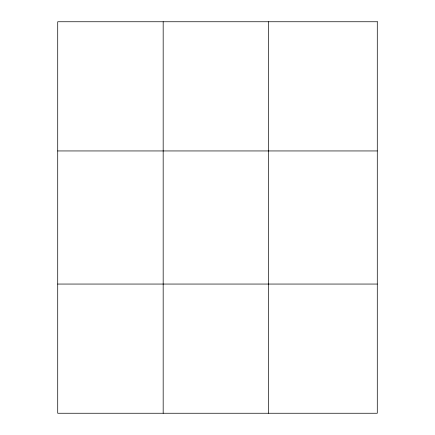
<?xml version="1.0" encoding="UTF-8"?>
<svg xmlns="http://www.w3.org/2000/svg" width="435" height="435" viewBox="0 0 435 435"><rect width="100%" height="100%" fill="white"/><g stroke="black" fill="none" stroke-linecap="round" stroke-linejoin="round"><path stroke-width="0.65" d="M163.174 413.25L163.174 21.75M268.629 413.25L268.629 21.75M57.714 150.945L377.286 150.945M57.714 284.055L377.286 284.055M377.286 21.75L377.286 413.25L57.714 413.25L57.714 21.75L377.286 21.75"/></g></svg>
